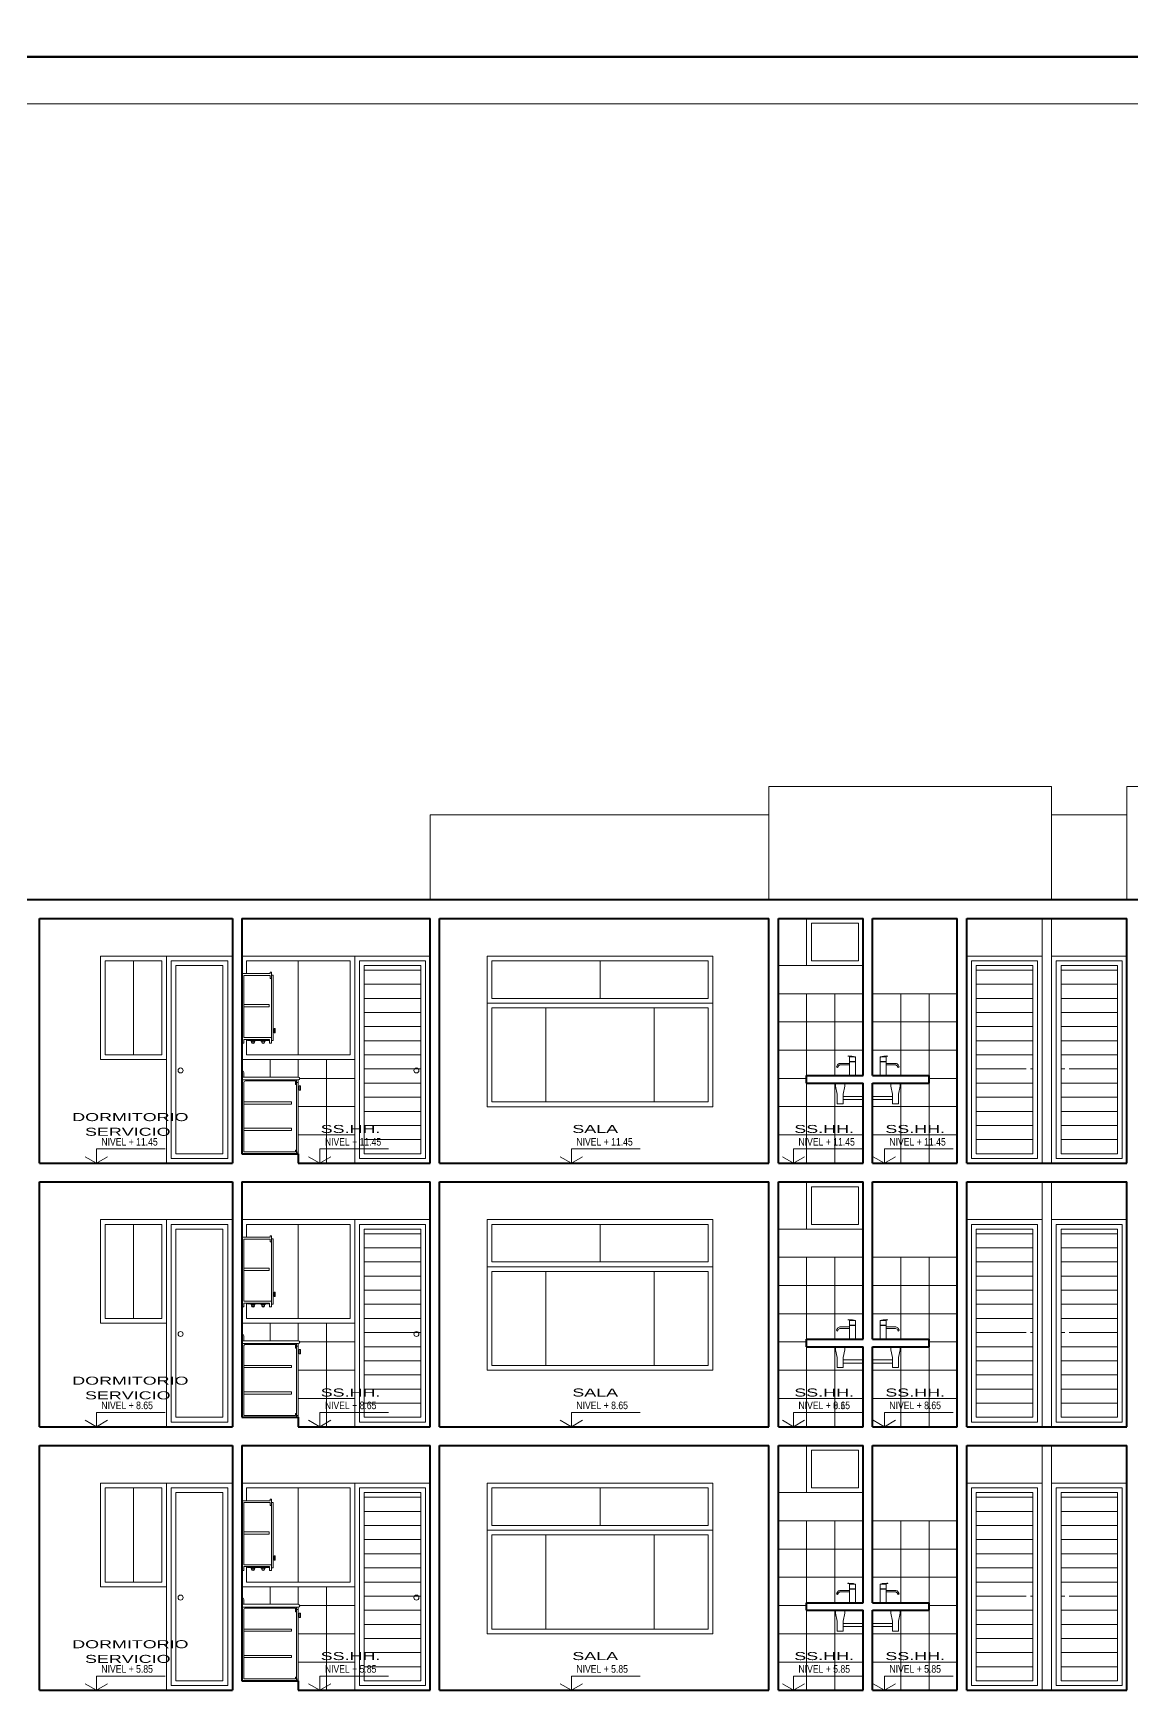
# Model space of a CAD drawing. Header units: inches. Extents: x 155.3 to 248.5, y 20.6 to 88.6.
# Drawn here: x 225.04 to 236.71, y 37.12 to 54.82 of the extents above; entities that cross this region are included whole.
import ezdxf

# ---------------------------------------------------------------- set-up
doc = ezdxf.new("R2010")
doc.units = ezdxf.units.IN
doc.header["$MEASUREMENT"] = 0
doc.layers.add('MURO', color=7, linetype='Continuous')
doc.layers.add('TEXTURAS', color=251, linetype='Continuous')
doc.styles.add('ARIAL', font='ARIALN.TTF')
doc.styles.add('COTA-DETA', font='swissel.ttf', dxfattribs={"width": 1.5})

msp = doc.modelspace()

# ---------------------------------------------------------------- hatches: boundary and pattern name
at = {"layer": 'TEXTURAS', "lineweight": 0}
h = msp.add_hatch(dxfattribs=at)
h.set_pattern_fill('_USER', color=251, scale=0.15, style=0, pattern_type=0)
h.set_pattern_definition([(0, (228.5578, 42.91835), (0, 0.15), [])])
h.paths.add_polyline_path([(229.158, 44.918), (228.558, 44.918), (228.558, 42.918), (229.158, 42.918)])
h = msp.add_hatch(dxfattribs=at)
h.set_pattern_fill('_USER', color=251, scale=0.15, style=0, pattern_type=0)
h.set_pattern_definition([(0, (235.0578, 42.91835), (0, 0.15), [])])
h.paths.add_polyline_path([(235.66, 44.918), (235.058, 44.918), (235.058, 42.918), (235.66, 42.918)])
h.paths.add_polyline_path([(235.64, 43.803, -1), (235.586, 43.803, -1)], flags=16)
h = msp.add_hatch(dxfattribs=at)
h.set_pattern_fill('_USER', color=251, scale=0.15, style=0, pattern_type=0)
h.set_pattern_definition([(0, (235.96048, 42.91835), (0, 0.15), [])])
h.paths.add_polyline_path([(236.56, 44.918), (235.96, 44.918), (235.96, 42.918), (236.56, 42.918)])
h.paths.add_polyline_path([(236.05, 43.803, -1), (235.996, 43.803, -1)], flags=16)
h = msp.add_hatch(dxfattribs=at)
h.set_pattern_fill('_USER', color=251, scale=0.3, style=0, double=1, pattern_type=0)
h.set_pattern_definition([(0, (232.9578, 42.81835), (0, 0.3), []), (90, (232.9578, 42.81835), (-0.3, 2e-17), [])])
h.paths.add_polyline_path([(233.858, 44.618), (232.958, 44.618), (232.958, 42.818), (233.858, 42.818), (233.858, 43.495), (233.645, 43.495), (233.645, 43.447), (233.582, 43.447), (233.582, 43.552), (233.565, 43.636), (233.565, 43.668), (233.258, 43.668), (233.258, 43.748), (233.712, 43.748), (233.712, 43.863), (233.612, 43.863), (233.597, 43.853), (233.586, 43.834), (233.574, 43.843), (233.582, 43.857, -0.265351), (233.612, 43.878), (233.712, 43.878), (233.712, 43.894), (233.777, 43.894), (233.777, 43.748), (233.858, 43.748)])
h.paths.add_polyline_path([(233.694, 43.955), (233.707, 43.957), (233.737, 43.953, -0.15979), (233.77, 43.946), (233.777, 43.946), (233.777, 43.897), (233.712, 43.897), (233.712, 43.946), (233.721, 43.947), (233.695, 43.953)], flags=16)
h = msp.add_hatch(dxfattribs=at)
h.set_pattern_fill('_USER', color=251, scale=0.3, style=0, double=1, pattern_type=0)
h.set_pattern_definition([(0, (233.9578, 42.81835), (0, 0.3), []), (90, (233.9578, 42.81835), (-0.3, 2e-17), [])])
h.paths.add_polyline_path([(234.858, 44.618), (233.958, 44.618), (233.958, 43.748), (234.039, 43.748), (234.039, 43.894), (234.104, 43.894), (234.104, 43.878), (234.203, 43.878, -0.228457), (234.231, 43.862), (234.241, 43.843), (234.229, 43.834), (234.218, 43.853), (234.203, 43.863), (234.104, 43.863), (234.104, 43.748), (234.558, 43.748), (234.558, 43.668), (234.251, 43.668), (234.251, 43.636), (234.233, 43.552), (234.233, 43.447), (234.171, 43.447), (234.171, 43.495), (233.958, 43.495), (233.958, 42.818), (234.858, 42.818)])
h.paths.add_polyline_path([(234.121, 43.955), (234.121, 43.953), (234.095, 43.947), (234.104, 43.946), (234.104, 43.897), (234.039, 43.897), (234.039, 43.946), (234.046, 43.946, -0.15979), (234.078, 43.953), (234.109, 43.957)], flags=16)
h = msp.add_hatch(dxfattribs=at)
h.set_pattern_fill('_USER', color=251, scale=0.3, style=0, double=1, pattern_type=0)
h.set_pattern_definition([(0, (227.2578, 42.81835), (0, 0.3), []), (90, (227.2578, 42.81835), (-0.3, 2e-17), [])])
h.paths.add_polyline_path([(228.458, 43.918), (227.258, 43.918), (227.258, 43.802, -0.414214), (227.278, 43.782), (227.278, 43.732), (227.858, 43.732, -1), (227.858, 43.702), (227.84, 43.702), (227.84, 43.675), (227.858, 43.675), (227.858, 43.632), (227.868, 43.632), (227.868, 43.638), (227.881, 43.638), (227.881, 43.593), (227.868, 43.593), (227.868, 43.612), (227.858, 43.612), (227.858, 42.936), (227.84, 42.936), (227.84, 42.918), (227.858, 42.918), (227.858, 42.818), (228.458, 42.818)])
h = msp.add_hatch(dxfattribs=at)
h.set_pattern_fill('_USER', color=251, scale=0.15, style=0, pattern_type=0)
h.set_pattern_definition([(0, (228.5578, 40.11835), (0, 0.15), [])])
h.paths.add_polyline_path([(229.158, 42.118), (228.558, 42.118), (228.558, 40.118), (229.158, 40.118)])
h = msp.add_hatch(dxfattribs=at)
h.set_pattern_fill('_USER', color=251, scale=0.15, style=0, pattern_type=0)
h.set_pattern_definition([(0, (235.0578, 40.11835), (0, 0.15), [])])
h.paths.add_polyline_path([(235.66, 42.118), (235.058, 42.118), (235.058, 40.118), (235.66, 40.118)])
h.paths.add_polyline_path([(235.64, 41.003, -1), (235.586, 41.003, -1)], flags=16)
h = msp.add_hatch(dxfattribs=at)
h.set_pattern_fill('_USER', color=251, scale=0.15, style=0, pattern_type=0)
h.set_pattern_definition([(0, (235.96048, 40.11835), (0, 0.15), [])])
h.paths.add_polyline_path([(236.56, 42.118), (235.96, 42.118), (235.96, 40.118), (236.56, 40.118)])
h.paths.add_polyline_path([(236.05, 41.003, -1), (235.996, 41.003, -1)], flags=16)
h = msp.add_hatch(dxfattribs=at)
h.set_pattern_fill('_USER', color=251, scale=0.3, style=0, double=1, pattern_type=0)
h.set_pattern_definition([(0, (232.9578, 40.01835), (0, 0.3), []), (90, (232.9578, 40.01835), (-0.3, 2e-17), [])])
h.paths.add_polyline_path([(233.858, 41.818), (232.958, 41.818), (232.958, 40.018), (233.858, 40.018), (233.858, 40.695), (233.645, 40.695), (233.645, 40.647), (233.582, 40.647), (233.582, 40.752), (233.565, 40.836), (233.565, 40.868), (233.258, 40.868), (233.258, 40.948), (233.712, 40.948), (233.712, 41.063), (233.612, 41.063), (233.597, 41.053), (233.586, 41.034), (233.574, 41.043), (233.582, 41.057, -0.265351), (233.612, 41.078), (233.712, 41.078), (233.712, 41.094), (233.777, 41.094), (233.777, 40.948), (233.858, 40.948)])
h.paths.add_polyline_path([(233.694, 41.155), (233.707, 41.157), (233.737, 41.153, -0.15979), (233.77, 41.146), (233.777, 41.146), (233.777, 41.097), (233.712, 41.097), (233.712, 41.146), (233.721, 41.147), (233.695, 41.153)], flags=16)
h = msp.add_hatch(dxfattribs=at)
h.set_pattern_fill('_USER', color=251, scale=0.3, style=0, double=1, pattern_type=0)
h.set_pattern_definition([(0, (233.9578, 40.01835), (0, 0.3), []), (90, (233.9578, 40.01835), (-0.3, 2e-17), [])])
h.paths.add_polyline_path([(234.858, 41.818), (233.958, 41.818), (233.958, 40.948), (234.039, 40.948), (234.039, 41.094), (234.104, 41.094), (234.104, 41.078), (234.203, 41.078, -0.228457), (234.231, 41.062), (234.241, 41.043), (234.229, 41.034), (234.218, 41.053), (234.203, 41.063), (234.104, 41.063), (234.104, 40.948), (234.558, 40.948), (234.558, 40.868), (234.251, 40.868), (234.251, 40.836), (234.233, 40.752), (234.233, 40.647), (234.171, 40.647), (234.171, 40.695), (233.958, 40.695), (233.958, 40.018), (234.858, 40.018)])
h.paths.add_polyline_path([(234.121, 41.155), (234.121, 41.153), (234.095, 41.147), (234.104, 41.146), (234.104, 41.097), (234.039, 41.097), (234.039, 41.146), (234.046, 41.146, -0.15979), (234.078, 41.153), (234.109, 41.157)], flags=16)
h = msp.add_hatch(dxfattribs=at)
h.set_pattern_fill('_USER', color=251, scale=0.3, style=0, double=1, pattern_type=0)
h.set_pattern_definition([(0, (227.2578, 40.01835), (0, 0.3), []), (90, (227.2578, 40.01835), (-0.3, 2e-17), [])])
h.paths.add_polyline_path([(228.458, 41.118), (227.258, 41.118), (227.258, 41.002, -0.414214), (227.278, 40.982), (227.278, 40.932), (227.858, 40.932, -1), (227.858, 40.902), (227.84, 40.902), (227.84, 40.875), (227.858, 40.875), (227.858, 40.832), (227.868, 40.832), (227.868, 40.838), (227.881, 40.838), (227.881, 40.793), (227.868, 40.793), (227.868, 40.812), (227.858, 40.812), (227.858, 40.136), (227.84, 40.136), (227.84, 40.118), (227.858, 40.118), (227.858, 40.018), (228.458, 40.018)])
h = msp.add_hatch(dxfattribs=at)
h.set_pattern_fill('_USER', color=251, scale=0.15, style=0, pattern_type=0)
h.set_pattern_definition([(0, (228.5578, 37.31835), (0, 0.15), [])])
h.paths.add_polyline_path([(229.158, 39.318), (228.558, 39.318), (228.558, 37.318), (229.158, 37.318)])
h = msp.add_hatch(dxfattribs=at)
h.set_pattern_fill('_USER', color=251, scale=0.15, style=0, pattern_type=0)
h.set_pattern_definition([(0, (235.0578, 37.31835), (0, 0.15), [])])
h.paths.add_polyline_path([(235.66, 39.318), (235.058, 39.318), (235.058, 37.318), (235.66, 37.318)])
h.paths.add_polyline_path([(235.64, 38.203, -1), (235.586, 38.203, -1)], flags=16)
h = msp.add_hatch(dxfattribs=at)
h.set_pattern_fill('_USER', color=251, scale=0.15, style=0, pattern_type=0)
h.set_pattern_definition([(0, (235.96048, 37.31835), (0, 0.15), [])])
h.paths.add_polyline_path([(236.56, 39.318), (235.96, 39.318), (235.96, 37.318), (236.56, 37.318)])
h.paths.add_polyline_path([(236.05, 38.203, -1), (235.996, 38.203, -1)], flags=16)
h = msp.add_hatch(dxfattribs=at)
h.set_pattern_fill('_USER', color=251, scale=0.3, style=0, double=1, pattern_type=0)
h.set_pattern_definition([(0, (232.9578, 37.21835), (0, 0.3), []), (90, (232.9578, 37.21835), (-0.3, 2e-17), [])])
h.paths.add_polyline_path([(233.858, 39.018), (232.958, 39.018), (232.958, 37.218), (233.858, 37.218), (233.858, 37.895), (233.645, 37.895), (233.645, 37.847), (233.582, 37.847), (233.582, 37.952), (233.565, 38.036), (233.565, 38.068), (233.258, 38.068), (233.258, 38.148), (233.712, 38.148), (233.712, 38.263), (233.612, 38.263), (233.597, 38.253), (233.586, 38.234), (233.574, 38.243), (233.582, 38.257, -0.265351), (233.612, 38.278), (233.712, 38.278), (233.712, 38.294), (233.777, 38.294), (233.777, 38.148), (233.858, 38.148)])
h.paths.add_polyline_path([(233.694, 38.355), (233.707, 38.357), (233.737, 38.353, -0.15979), (233.77, 38.346), (233.777, 38.346), (233.777, 38.297), (233.712, 38.297), (233.712, 38.346), (233.721, 38.347), (233.695, 38.353)], flags=16)
h = msp.add_hatch(dxfattribs=at)
h.set_pattern_fill('_USER', color=251, scale=0.3, style=0, double=1, pattern_type=0)
h.set_pattern_definition([(0, (233.9578, 37.21835), (0, 0.3), []), (90, (233.9578, 37.21835), (-0.3, 2e-17), [])])
h.paths.add_polyline_path([(234.858, 39.018), (233.958, 39.018), (233.958, 38.148), (234.039, 38.148), (234.039, 38.294), (234.104, 38.294), (234.104, 38.278), (234.203, 38.278, -0.228457), (234.231, 38.262), (234.241, 38.243), (234.229, 38.234), (234.218, 38.253), (234.203, 38.263), (234.104, 38.263), (234.104, 38.148), (234.558, 38.148), (234.558, 38.068), (234.251, 38.068), (234.251, 38.036), (234.233, 37.952), (234.233, 37.847), (234.171, 37.847), (234.171, 37.895), (233.958, 37.895), (233.958, 37.218), (234.858, 37.218)])
h.paths.add_polyline_path([(234.121, 38.355), (234.121, 38.353), (234.095, 38.347), (234.104, 38.346), (234.104, 38.297), (234.039, 38.297), (234.039, 38.346), (234.046, 38.346, -0.15979), (234.078, 38.353), (234.109, 38.357)], flags=16)
h = msp.add_hatch(dxfattribs=at)
h.set_pattern_fill('_USER', color=251, scale=0.3, style=0, double=1, pattern_type=0)
h.set_pattern_definition([(0, (227.2578, 37.21835), (0, 0.3), []), (90, (227.2578, 37.21835), (-0.3, 2e-17), [])])
h.paths.add_polyline_path([(228.458, 38.318), (227.258, 38.318), (227.258, 38.202, -0.414214), (227.278, 38.182), (227.278, 38.132), (227.858, 38.132, -1), (227.858, 38.102), (227.84, 38.102), (227.84, 38.075), (227.858, 38.075), (227.858, 38.032), (227.868, 38.032), (227.868, 38.038), (227.881, 38.038), (227.881, 37.993), (227.868, 37.993), (227.868, 38.012), (227.858, 38.012), (227.858, 37.336), (227.84, 37.336), (227.84, 37.318), (227.858, 37.318), (227.858, 37.218), (228.458, 37.218)])

# ---------------------------------------------------------------- linework, layer by layer
at = {"color": 144, "lineweight": 9}
for p, q in [((225.713, 42.818), (225.595, 42.886)), ((225.713, 42.818), (225.713, 42.969)), ((225.713, 42.969), (226.444, 42.969)), ((225.713, 42.818), (225.831, 42.886)), ((228.086, 42.818), (227.968, 42.886)), ((228.086, 42.818), (228.086, 42.969)), ((228.086, 42.969), (228.817, 42.969)), ((228.086, 42.818), (228.204, 42.886)), ((230.759, 42.818), (230.641, 42.886)), ((230.759, 42.818), (230.759, 42.969)), ((230.759, 42.969), (231.49, 42.969)), ((230.759, 42.818), (230.877, 42.886)), ((233.118, 42.818), (233, 42.886)), ((233.118, 42.818), (233.118, 42.969)), ((233.118, 42.969), (233.848, 42.969)), ((233.118, 42.818), (233.235, 42.886)), ((234.084, 42.818), (233.966, 42.886)), ((234.084, 42.818), (234.084, 42.969)), ((234.084, 42.969), (234.815, 42.969)), ((234.084, 42.818), (234.202, 42.886)), ((225.713, 40.018), (225.595, 40.086)), ((225.713, 40.018), (225.713, 40.169)), ((225.713, 40.169), (226.444, 40.169)), ((225.713, 40.018), (225.831, 40.086)), ((228.086, 40.018), (227.968, 40.086)), ((228.086, 40.018), (228.086, 40.169)), ((228.086, 40.169), (228.817, 40.169)), ((228.086, 40.018), (228.204, 40.086)), ((230.759, 40.018), (230.641, 40.086)), ((230.759, 40.018), (230.759, 40.169)), ((230.759, 40.169), (231.49, 40.169)), ((230.759, 40.018), (230.877, 40.086)), ((233.118, 40.018), (233, 40.086)), ((233.118, 40.018), (233.118, 40.169)), ((233.118, 40.169), (233.848, 40.169)), ((233.118, 40.018), (233.235, 40.086)), ((234.084, 40.018), (233.966, 40.086)), ((234.084, 40.018), (234.084, 40.169)), ((234.084, 40.169), (234.815, 40.169)), ((234.084, 40.018), (234.202, 40.086)), ((225.713, 37.218), (225.713, 37.369)), ((225.713, 37.369), (226.444, 37.369)), ((228.086, 37.218), (228.086, 37.369)), ((228.086, 37.369), (228.817, 37.369)), ((230.759, 37.218), (230.759, 37.369)), ((230.759, 37.369), (231.49, 37.369)), ((233.118, 37.218), (233.118, 37.369)), ((233.118, 37.369), (233.848, 37.369)), ((234.084, 37.218), (234.084, 37.369)), ((234.084, 37.369), (234.815, 37.369)), ((225.713, 37.218), (225.595, 37.286)), ((225.713, 37.218), (225.831, 37.286)), ((228.086, 37.218), (227.968, 37.286)), ((228.086, 37.218), (228.204, 37.286)), ((230.759, 37.218), (230.641, 37.286)), ((230.759, 37.218), (230.877, 37.286)), ((233.118, 37.218), (233, 37.286)), ((233.118, 37.218), (233.235, 37.286)), ((234.084, 37.218), (233.966, 37.286)), ((234.084, 37.218), (234.202, 37.286))]:
    msp.add_line(p, q, dxfattribs=at)
at = {"lineweight": 0}
msp.add_lwpolyline([(207.506, 54.071), (242.759, 54.071), (242.759, 21.071), (207.506, 21.071)], close=True, dxfattribs=at)
at = {"layer": 'MURO', "color": 7, "lineweight": 40}
for p, q in [((210.058, 45.618), (240.058, 45.618)), ((225.108, 45.418), (227.158, 45.418)), ((225.108, 42.818), (225.108, 45.418)), ((227.158, 45.418), (227.158, 42.818)), ((227.258, 45.418), (229.258, 45.418)), ((227.258, 45.418), (227.258, 42.918)), ((229.258, 42.818), (229.258, 45.418)), ((229.358, 45.418), (232.858, 45.418)), ((229.358, 42.818), (229.358, 45.418)), ((232.858, 42.818), (232.858, 45.418)), ((232.958, 45.418), (233.858, 45.418)), ((232.958, 42.818), (232.958, 45.418)), ((233.858, 43.748), (233.858, 45.418)), ((233.958, 45.418), (234.858, 45.418)), ((233.958, 43.748), (233.958, 45.418)), ((234.858, 42.818), (234.858, 45.418)), ((234.958, 45.418), (236.66, 45.418)), ((234.958, 42.818), (234.958, 45.418)), ((236.66, 42.818), (236.66, 45.418)), ((233.258, 43.748), (233.858, 43.748)), ((233.258, 43.668), (233.258, 43.748)), ((233.958, 43.748), (234.558, 43.748)), ((234.558, 43.668), (234.558, 43.748)), ((233.258, 43.668), (233.858, 43.668)), ((233.858, 42.818), (233.858, 43.668)), ((233.958, 43.668), (234.558, 43.668)), ((233.958, 42.818), (233.958, 43.668)), ((227.258, 42.918), (227.858, 42.918)), ((227.858, 42.918), (227.858, 42.818)), ((225.108, 42.818), (227.158, 42.818)), ((227.858, 42.818), (229.258, 42.818)), ((229.358, 42.818), (232.858, 42.818)), ((232.958, 42.818), (233.858, 42.818)), ((233.958, 42.818), (234.858, 42.818)), ((234.958, 42.818), (236.66, 42.818)), ((225.108, 42.618), (227.158, 42.618)), ((225.108, 40.018), (225.108, 42.618)), ((227.158, 42.618), (227.158, 40.018)), ((227.258, 42.618), (229.258, 42.618)), ((227.258, 42.618), (227.258, 40.118)), ((229.258, 40.018), (229.258, 42.618)), ((229.358, 42.618), (232.858, 42.618)), ((229.358, 40.018), (229.358, 42.618)), ((232.858, 40.018), (232.858, 42.618)), ((232.958, 42.618), (233.858, 42.618)), ((232.958, 40.018), (232.958, 42.618)), ((233.858, 40.948), (233.858, 42.618)), ((233.958, 42.618), (234.858, 42.618)), ((233.958, 40.948), (233.958, 42.618)), ((234.858, 40.018), (234.858, 42.618)), ((234.958, 42.618), (236.66, 42.618)), ((234.958, 40.018), (234.958, 42.618)), ((236.66, 40.018), (236.66, 42.618)), ((233.258, 40.948), (233.858, 40.948)), ((233.258, 40.868), (233.258, 40.948)), ((233.958, 40.948), (234.558, 40.948)), ((234.558, 40.868), (234.558, 40.948)), ((233.258, 40.868), (233.858, 40.868)), ((233.858, 40.018), (233.858, 40.868)), ((233.958, 40.868), (234.558, 40.868)), ((233.958, 40.018), (233.958, 40.868)), ((225.108, 40.018), (227.158, 40.018)), ((227.258, 40.118), (227.858, 40.118)), ((227.858, 40.118), (227.858, 40.018)), ((227.858, 40.018), (229.258, 40.018)), ((229.358, 40.018), (232.858, 40.018)), ((232.958, 40.018), (233.858, 40.018)), ((233.958, 40.018), (234.858, 40.018)), ((234.958, 40.018), (236.66, 40.018)), ((225.108, 39.818), (227.158, 39.818)), ((225.108, 37.218), (225.108, 39.818)), ((227.158, 39.818), (227.158, 37.218)), ((227.258, 39.818), (229.258, 39.818)), ((227.258, 39.818), (227.258, 37.318)), ((229.258, 37.218), (229.258, 39.818)), ((229.358, 39.818), (232.858, 39.818)), ((229.358, 37.218), (229.358, 39.818)), ((232.858, 37.218), (232.858, 39.818)), ((232.958, 39.818), (233.858, 39.818)), ((232.958, 37.218), (232.958, 39.818)), ((233.858, 38.148), (233.858, 39.818)), ((233.958, 39.818), (234.858, 39.818)), ((233.958, 38.148), (233.958, 39.818)), ((234.858, 37.218), (234.858, 39.818)), ((234.958, 39.818), (236.66, 39.818)), ((234.958, 37.218), (234.958, 39.818)), ((236.66, 37.218), (236.66, 39.818)), ((233.258, 38.148), (233.858, 38.148)), ((233.258, 38.068), (233.258, 38.148)), ((233.258, 38.068), (233.858, 38.068)), ((233.858, 37.218), (233.858, 38.068)), ((233.958, 38.148), (234.558, 38.148)), ((233.958, 38.068), (234.558, 38.068)), ((233.958, 37.218), (233.958, 38.068)), ((234.558, 38.068), (234.558, 38.148)), ((225.108, 37.218), (227.158, 37.218)), ((227.258, 37.318), (227.858, 37.318)), ((227.858, 37.318), (227.858, 37.218)), ((227.858, 37.218), (229.258, 37.218)), ((229.358, 37.218), (232.858, 37.218)), ((232.958, 37.218), (233.858, 37.218)), ((233.958, 37.218), (234.858, 37.218)), ((234.958, 37.218), (236.66, 37.218))]:
    msp.add_line(p, q, dxfattribs=at)
for points in [[(248.457, 88.571), (207.006, 88.571), (207.006, 54.571), (248.457, 54.571)], [(248.457, 54.571), (207.006, 54.571), (207.006, 20.571), (248.457, 20.571)]]:
    msp.add_lwpolyline(points, close=True, dxfattribs=at)
at = {"layer": 'TEXTURAS', "color": 251, "lineweight": 0}
for p, q in [((235.858, 46.818), (232.858, 46.818)), ((232.858, 45.618), (232.858, 46.818)), ((235.858, 45.618), (235.858, 46.818)), ((236.66, 45.618), (236.66, 46.818)), ((240.058, 46.818), (236.66, 46.818)), ((232.858, 46.518), (229.258, 46.518)), ((229.258, 45.618), (229.258, 46.518)), ((236.66, 46.518), (235.858, 46.518)), ((235.758, 42.818), (235.758, 45.418)), ((235.858, 42.818), (235.858, 45.418)), ((226.108, 44.968), (226.108, 43.968)), ((227.858, 44.968), (227.858, 43.968)), ((231.063, 44.968), (231.063, 44.568)), ((227.258, 44.832), (227.559, 44.832)), ((227.278, 44.812), (227.559, 44.812)), ((227.278, 44.152), (227.278, 44.812)), ((232.958, 44.918), (233.858, 44.918)), ((232.958, 44.618), (233.858, 44.618)), ((233.958, 44.618), (234.858, 44.618)), ((229.913, 44.568), (231.063, 44.568)), ((230.488, 44.468), (230.488, 43.468)), ((231.063, 44.568), (232.213, 44.568)), ((231.638, 44.468), (231.638, 43.468)), ((227.278, 44.092), (227.258, 44.092)), ((227.573, 44.152), (227.278, 44.152)), ((227.553, 44.132), (227.278, 44.132)), ((227.278, 44.092), (227.278, 44.132)), ((227.364, 44.112), (227.349, 44.122)), ((227.39, 44.112), (227.405, 44.122)), ((227.472, 44.112), (227.457, 44.122)), ((227.499, 44.112), (227.513, 44.122)), ((227.553, 44.092), (227.553, 44.132)), ((227.573, 44.092), (227.553, 44.092)), ((227.573, 44.092), (227.573, 44.152)), ((227.601, 44.241, 0.218), (227.591, 44.241, 0.218)), ((227.601, 44.221, 0.218), (227.591, 44.221, 0.218)), ((233.694, 43.955), (233.707, 43.957)), ((233.695, 43.953), (233.694, 43.955)), ((233.695, 43.953), (233.721, 43.947)), ((233.737, 43.953), (233.707, 43.957)), ((233.712, 43.946), (233.721, 43.947)), ((233.712, 43.897), (233.712, 43.946)), ((233.777, 43.946), (233.712, 43.946)), ((233.777, 43.946), (233.777, 43.897)), ((234.039, 43.946), (234.039, 43.897)), ((234.039, 43.946), (234.104, 43.946)), ((234.078, 43.953), (234.109, 43.957)), ((234.121, 43.953), (234.095, 43.947)), ((234.104, 43.946), (234.095, 43.947)), ((234.104, 43.897), (234.104, 43.946)), ((234.121, 43.955), (234.109, 43.957)), ((234.121, 43.953), (234.121, 43.955)), ((227.258, 43.732), (227.858, 43.732)), ((227.278, 43.732), (227.278, 43.782)), ((233.574, 43.843), (233.585, 43.862)), ((233.574, 43.843), (233.586, 43.834)), ((233.586, 43.834), (233.597, 43.853)), ((233.597, 43.853), (233.612, 43.863)), ((233.712, 43.878), (233.612, 43.878)), ((233.712, 43.863), (233.612, 43.863)), ((233.777, 43.897), (233.712, 43.897)), ((233.712, 43.894), (233.712, 43.748)), ((233.777, 43.894), (233.712, 43.894)), ((233.714, 43.897), (233.714, 43.894)), ((233.775, 43.894), (233.775, 43.897)), ((233.777, 43.748), (233.777, 43.894)), ((234.039, 43.897), (234.104, 43.897)), ((234.039, 43.748), (234.039, 43.894)), ((234.039, 43.894), (234.104, 43.894)), ((234.04, 43.894), (234.04, 43.897)), ((234.102, 43.897), (234.102, 43.894)), ((234.104, 43.894), (234.104, 43.748)), ((234.104, 43.878), (234.203, 43.878)), ((234.104, 43.863), (234.203, 43.863)), ((234.218, 43.853), (234.203, 43.863)), ((234.229, 43.834), (234.218, 43.853)), ((234.241, 43.843), (234.229, 43.834)), ((234.241, 43.843), (234.231, 43.862)), ((227.258, 43.702), (227.858, 43.702)), ((227.278, 42.938), (227.278, 43.672)), ((227.298, 43.692), (227.83, 43.692)), ((227.84, 43.675), (227.84, 43.702)), ((227.84, 43.675), (227.858, 43.675)), ((227.868, 43.632), (227.858, 43.632)), ((227.868, 43.612), (227.858, 43.612)), ((233.565, 43.636), (233.565, 43.668)), ((233.582, 43.552), (233.565, 43.636)), ((233.582, 43.552), (233.582, 43.447)), ((233.645, 43.552), (233.662, 43.636)), ((233.645, 43.447), (233.645, 43.552)), ((233.662, 43.668), (233.662, 43.636)), ((234.153, 43.668), (234.153, 43.636)), ((234.171, 43.552), (234.153, 43.636)), ((234.171, 43.447), (234.171, 43.552)), ((234.233, 43.552), (234.251, 43.636)), ((234.233, 43.552), (234.233, 43.447)), ((234.251, 43.636), (234.251, 43.668)), ((233.582, 43.447), (233.645, 43.447)), ((233.858, 43.527), (233.645, 43.527)), ((233.645, 43.495), (233.858, 43.495)), ((233.958, 43.527), (234.171, 43.527)), ((234.171, 43.495), (233.958, 43.495)), ((234.233, 43.447), (234.171, 43.447)), ((227.278, 42.938), (227.83, 42.938)), ((227.84, 42.936), (227.858, 42.936)), ((235.758, 40.018), (235.758, 42.618)), ((235.858, 40.018), (235.858, 42.618)), ((226.108, 42.168), (226.108, 41.168)), ((227.858, 42.168), (227.858, 41.168)), ((231.063, 42.168), (231.063, 41.768)), ((227.258, 42.032), (227.559, 42.032)), ((227.278, 42.012), (227.559, 42.012)), ((227.278, 41.352), (227.278, 42.012)), ((232.958, 42.118), (233.858, 42.118)), ((232.958, 41.818), (233.858, 41.818)), ((233.958, 41.818), (234.858, 41.818)), ((229.913, 41.768), (231.063, 41.768)), ((230.488, 41.668), (230.488, 40.668)), ((231.063, 41.768), (232.213, 41.768)), ((231.638, 41.668), (231.638, 40.668)), ((227.601, 41.441, 0.218), (227.591, 41.441, 0.218)), ((227.278, 41.292), (227.258, 41.292)), ((227.573, 41.352), (227.278, 41.352)), ((227.553, 41.332), (227.278, 41.332)), ((227.278, 41.292), (227.278, 41.332)), ((227.364, 41.312), (227.349, 41.322)), ((227.39, 41.312), (227.405, 41.322)), ((227.472, 41.312), (227.457, 41.322)), ((227.499, 41.312), (227.513, 41.322)), ((227.553, 41.292), (227.553, 41.332)), ((227.573, 41.292), (227.553, 41.292)), ((227.573, 41.292), (227.573, 41.352)), ((227.601, 41.421, 0.218), (227.591, 41.421, 0.218)), ((233.712, 41.078), (233.612, 41.078)), ((233.694, 41.155), (233.707, 41.157)), ((233.695, 41.153), (233.694, 41.155)), ((233.695, 41.153), (233.721, 41.147)), ((233.737, 41.153), (233.707, 41.157)), ((233.712, 41.146), (233.721, 41.147)), ((233.712, 41.097), (233.712, 41.146)), ((233.777, 41.146), (233.712, 41.146)), ((233.777, 41.097), (233.712, 41.097)), ((233.712, 41.094), (233.712, 40.948)), ((233.777, 41.094), (233.712, 41.094)), ((233.714, 41.097), (233.714, 41.094)), ((233.775, 41.094), (233.775, 41.097)), ((233.777, 41.146), (233.777, 41.097)), ((233.777, 40.948), (233.777, 41.094)), ((234.039, 41.146), (234.039, 41.097)), ((234.039, 41.146), (234.104, 41.146)), ((234.039, 41.097), (234.104, 41.097)), ((234.039, 40.948), (234.039, 41.094)), ((234.039, 41.094), (234.104, 41.094)), ((234.04, 41.094), (234.04, 41.097)), ((234.078, 41.153), (234.109, 41.157)), ((234.121, 41.153), (234.095, 41.147)), ((234.104, 41.146), (234.095, 41.147)), ((234.102, 41.097), (234.102, 41.094)), ((234.104, 41.097), (234.104, 41.146)), ((234.104, 41.094), (234.104, 40.948)), ((234.104, 41.078), (234.203, 41.078)), ((234.121, 41.155), (234.109, 41.157)), ((234.121, 41.153), (234.121, 41.155)), ((227.258, 40.932), (227.858, 40.932)), ((227.258, 40.902), (227.858, 40.902)), ((227.278, 40.932), (227.278, 40.982)), ((227.84, 40.875), (227.84, 40.902)), ((233.574, 41.043), (233.585, 41.062)), ((233.574, 41.043), (233.586, 41.034)), ((233.586, 41.034), (233.597, 41.053)), ((233.597, 41.053), (233.612, 41.063)), ((233.712, 41.063), (233.612, 41.063)), ((234.104, 41.063), (234.203, 41.063)), ((234.218, 41.053), (234.203, 41.063)), ((234.229, 41.034), (234.218, 41.053)), ((234.241, 41.043), (234.229, 41.034)), ((234.241, 41.043), (234.231, 41.062)), ((227.278, 40.138), (227.278, 40.872)), ((227.298, 40.892), (227.83, 40.892)), ((227.84, 40.875), (227.858, 40.875)), ((227.868, 40.832), (227.858, 40.832)), ((227.868, 40.812), (227.858, 40.812)), ((233.565, 40.836), (233.565, 40.868)), ((233.582, 40.752), (233.565, 40.836)), ((233.582, 40.752), (233.582, 40.647)), ((233.645, 40.752), (233.662, 40.836)), ((233.645, 40.647), (233.645, 40.752)), ((233.858, 40.727), (233.645, 40.727)), ((233.662, 40.868), (233.662, 40.836)), ((233.958, 40.727), (234.171, 40.727)), ((234.153, 40.868), (234.153, 40.836)), ((234.171, 40.752), (234.153, 40.836)), ((234.171, 40.647), (234.171, 40.752)), ((234.233, 40.752), (234.251, 40.836)), ((234.233, 40.752), (234.233, 40.647)), ((234.251, 40.836), (234.251, 40.868)), ((233.582, 40.647), (233.645, 40.647)), ((233.645, 40.695), (233.858, 40.695)), ((234.171, 40.695), (233.958, 40.695)), ((234.233, 40.647), (234.171, 40.647)), ((227.278, 40.138), (227.83, 40.138)), ((227.84, 40.136), (227.858, 40.136)), ((235.758, 37.218), (235.758, 39.818)), ((235.858, 37.218), (235.858, 39.818)), ((226.108, 39.368), (226.108, 38.368)), ((227.858, 39.368), (227.858, 38.368)), ((231.063, 39.368), (231.063, 38.968)), ((232.958, 39.318), (233.858, 39.318)), ((227.258, 39.232), (227.559, 39.232)), ((227.278, 39.212), (227.559, 39.212)), ((227.278, 38.552), (227.278, 39.212)), ((229.913, 38.968), (231.063, 38.968)), ((231.063, 38.968), (232.213, 38.968)), ((232.958, 39.018), (233.858, 39.018)), ((233.958, 39.018), (234.858, 39.018)), ((230.488, 38.868), (230.488, 37.868)), ((231.638, 38.868), (231.638, 37.868)), ((227.601, 38.641, 0.218), (227.591, 38.641, 0.218)), ((227.601, 38.621, 0.218), (227.591, 38.621, 0.218)), ((227.278, 38.492), (227.258, 38.492)), ((227.573, 38.552), (227.278, 38.552)), ((227.553, 38.532), (227.278, 38.532)), ((227.278, 38.492), (227.278, 38.532)), ((227.364, 38.512), (227.349, 38.522)), ((227.39, 38.512), (227.405, 38.522)), ((227.472, 38.512), (227.457, 38.522)), ((227.499, 38.512), (227.513, 38.522)), ((227.553, 38.492), (227.553, 38.532)), ((227.573, 38.492), (227.553, 38.492)), ((227.573, 38.492), (227.573, 38.552)), ((233.574, 38.243), (233.585, 38.262)), ((233.574, 38.243), (233.586, 38.234)), ((233.586, 38.234), (233.597, 38.253)), ((233.597, 38.253), (233.612, 38.263)), ((233.712, 38.278), (233.612, 38.278)), ((233.712, 38.263), (233.612, 38.263)), ((233.694, 38.355), (233.707, 38.357)), ((233.695, 38.353), (233.694, 38.355)), ((233.695, 38.353), (233.721, 38.347)), ((233.737, 38.353), (233.707, 38.357)), ((233.712, 38.346), (233.721, 38.347)), ((233.712, 38.297), (233.712, 38.346)), ((233.777, 38.346), (233.712, 38.346)), ((233.777, 38.297), (233.712, 38.297)), ((233.712, 38.294), (233.712, 38.148)), ((233.777, 38.294), (233.712, 38.294)), ((233.714, 38.297), (233.714, 38.294)), ((233.775, 38.294), (233.775, 38.297)), ((233.777, 38.346), (233.777, 38.297)), ((233.777, 38.148), (233.777, 38.294)), ((234.039, 38.346), (234.039, 38.297)), ((234.039, 38.346), (234.104, 38.346)), ((234.039, 38.297), (234.104, 38.297)), ((234.039, 38.148), (234.039, 38.294)), ((234.039, 38.294), (234.104, 38.294)), ((234.04, 38.294), (234.04, 38.297)), ((234.078, 38.353), (234.109, 38.357)), ((234.121, 38.353), (234.095, 38.347)), ((234.104, 38.346), (234.095, 38.347)), ((234.102, 38.297), (234.102, 38.294)), ((234.104, 38.297), (234.104, 38.346)), ((234.104, 38.294), (234.104, 38.148)), ((234.104, 38.278), (234.203, 38.278)), ((234.104, 38.263), (234.203, 38.263)), ((234.121, 38.355), (234.109, 38.357)), ((234.121, 38.353), (234.121, 38.355)), ((234.218, 38.253), (234.203, 38.263)), ((234.229, 38.234), (234.218, 38.253)), ((234.241, 38.243), (234.229, 38.234)), ((234.241, 38.243), (234.231, 38.262)), ((227.258, 38.132), (227.858, 38.132)), ((227.258, 38.102), (227.858, 38.102)), ((227.278, 38.132), (227.278, 38.182)), ((227.278, 37.338), (227.278, 38.072)), ((227.298, 38.092), (227.83, 38.092)), ((227.84, 38.075), (227.84, 38.102)), ((227.84, 38.075), (227.858, 38.075)), ((233.565, 38.036), (233.565, 38.068)), ((233.662, 38.068), (233.662, 38.036)), ((234.153, 38.068), (234.153, 38.036)), ((234.251, 38.036), (234.251, 38.068)), ((227.868, 38.032), (227.858, 38.032)), ((227.868, 38.012), (227.858, 38.012)), ((233.582, 37.952), (233.565, 38.036)), ((233.582, 37.952), (233.582, 37.847)), ((233.645, 37.952), (233.662, 38.036)), ((233.645, 37.847), (233.645, 37.952)), ((233.858, 37.927), (233.645, 37.927)), ((233.645, 37.895), (233.858, 37.895)), ((233.958, 37.927), (234.171, 37.927)), ((234.171, 37.895), (233.958, 37.895)), ((234.171, 37.952), (234.153, 38.036)), ((234.171, 37.847), (234.171, 37.952)), ((234.233, 37.952), (234.251, 38.036)), ((234.233, 37.952), (234.233, 37.847)), ((233.582, 37.847), (233.645, 37.847)), ((234.233, 37.847), (234.171, 37.847)), ((227.278, 37.338), (227.83, 37.338)), ((227.84, 37.336), (227.858, 37.336))]:
    msp.add_line(p, q, dxfattribs=at)
for points in [[(233.258, 45.418), (233.858, 45.418), (233.858, 44.918), (233.258, 44.918)], [(233.308, 45.368), (233.808, 45.368), (233.808, 44.968), (233.308, 44.968)], [(225.758, 45.018), (226.458, 45.018), (226.458, 43.918), (225.758, 43.918)], [(225.808, 44.968), (226.408, 44.968), (226.408, 43.968), (225.808, 43.968)], [(227.158, 45.018), (226.458, 45.018), (226.458, 42.818), (227.158, 42.818)], [(227.108, 44.968), (226.508, 44.968), (226.508, 42.868), (227.108, 42.868)], [(228.458, 45.018), (227.258, 45.018), (227.258, 43.918), (228.458, 43.918)], [(229.258, 45.018), (228.458, 45.018), (228.458, 42.818), (229.258, 42.818)], [(229.208, 44.968), (228.508, 44.968), (228.508, 42.868), (229.208, 42.868)], [(229.863, 45.018), (232.263, 45.018), (232.263, 44.518), (229.863, 44.518)], [(229.913, 44.968), (232.213, 44.968), (232.213, 44.568), (229.913, 44.568)], [(234.958, 45.018), (235.76, 45.018), (235.76, 42.818), (234.958, 42.818)], [(235.008, 44.968), (235.71, 44.968), (235.71, 42.868), (235.008, 42.868)], [(235.86, 42.818), (236.66, 42.818), (236.66, 45.018), (235.86, 45.018)], [(235.91, 42.868), (236.61, 42.868), (236.61, 44.968), (235.91, 44.968)], [(227.058, 44.918), (226.558, 44.918), (226.558, 42.918), (227.058, 42.918)], [(229.158, 44.918), (228.558, 44.918), (228.558, 42.918), (229.158, 42.918)], [(235.058, 44.918), (235.66, 44.918), (235.66, 42.918), (235.058, 42.918)], [(235.96, 42.918), (236.56, 42.918), (236.56, 44.918), (235.96, 44.918)], [(227.278, 44.502), (227.548, 44.502), (227.548, 44.478), (227.278, 44.478)], [(229.863, 44.518), (232.263, 44.518), (232.263, 43.418), (229.863, 43.418)], [(229.913, 44.468), (232.213, 44.468), (232.213, 43.468), (229.913, 43.468)], [(227.317, 44.132), (227.545, 44.132), (227.545, 44.122), (227.317, 44.122)], [(227.84, 43.675), (227.858, 43.675), (227.858, 42.936), (227.84, 42.936)], [(227.868, 43.638), (227.881, 43.638), (227.881, 43.593), (227.868, 43.593)], [(233.258, 42.618), (233.858, 42.618), (233.858, 42.118), (233.258, 42.118)], [(233.308, 42.568), (233.808, 42.568), (233.808, 42.168), (233.308, 42.168)], [(225.758, 42.218), (226.458, 42.218), (226.458, 41.118), (225.758, 41.118)], [(225.808, 42.168), (226.408, 42.168), (226.408, 41.168), (225.808, 41.168)], [(227.158, 42.218), (226.458, 42.218), (226.458, 40.018), (227.158, 40.018)], [(227.108, 42.168), (226.508, 42.168), (226.508, 40.068), (227.108, 40.068)], [(228.458, 42.218), (227.258, 42.218), (227.258, 41.118), (228.458, 41.118)], [(229.258, 42.218), (228.458, 42.218), (228.458, 40.018), (229.258, 40.018)], [(229.208, 42.168), (228.508, 42.168), (228.508, 40.068), (229.208, 40.068)], [(229.863, 42.218), (232.263, 42.218), (232.263, 41.718), (229.863, 41.718)], [(229.913, 42.168), (232.213, 42.168), (232.213, 41.768), (229.913, 41.768)], [(234.958, 42.218), (235.76, 42.218), (235.76, 40.018), (234.958, 40.018)], [(235.008, 42.168), (235.71, 42.168), (235.71, 40.068), (235.008, 40.068)], [(235.86, 40.018), (236.66, 40.018), (236.66, 42.218), (235.86, 42.218)], [(235.91, 40.068), (236.61, 40.068), (236.61, 42.168), (235.91, 42.168)], [(227.058, 42.118), (226.558, 42.118), (226.558, 40.118), (227.058, 40.118)], [(229.158, 42.118), (228.558, 42.118), (228.558, 40.118), (229.158, 40.118)], [(235.058, 42.118), (235.66, 42.118), (235.66, 40.118), (235.058, 40.118)], [(235.96, 40.118), (236.56, 40.118), (236.56, 42.118), (235.96, 42.118)], [(227.278, 41.702), (227.548, 41.702), (227.548, 41.678), (227.278, 41.678)], [(229.863, 41.718), (232.263, 41.718), (232.263, 40.618), (229.863, 40.618)], [(229.913, 41.668), (232.213, 41.668), (232.213, 40.668), (229.913, 40.668)], [(227.317, 41.332), (227.545, 41.332), (227.545, 41.322), (227.317, 41.322)], [(227.84, 40.875), (227.858, 40.875), (227.858, 40.136), (227.84, 40.136)], [(227.868, 40.838), (227.881, 40.838), (227.881, 40.793), (227.868, 40.793)], [(233.258, 39.818), (233.858, 39.818), (233.858, 39.318), (233.258, 39.318)], [(233.308, 39.768), (233.808, 39.768), (233.808, 39.368), (233.308, 39.368)], [(225.758, 39.418), (226.458, 39.418), (226.458, 38.318), (225.758, 38.318)], [(225.808, 39.368), (226.408, 39.368), (226.408, 38.368), (225.808, 38.368)], [(227.158, 39.418), (226.458, 39.418), (226.458, 37.218), (227.158, 37.218)], [(227.108, 39.368), (226.508, 39.368), (226.508, 37.268), (227.108, 37.268)], [(227.058, 39.318), (226.558, 39.318), (226.558, 37.318), (227.058, 37.318)], [(228.458, 39.418), (227.258, 39.418), (227.258, 38.318), (228.458, 38.318)], [(229.258, 39.418), (228.458, 39.418), (228.458, 37.218), (229.258, 37.218)], [(229.208, 39.368), (228.508, 39.368), (228.508, 37.268), (229.208, 37.268)], [(229.158, 39.318), (228.558, 39.318), (228.558, 37.318), (229.158, 37.318)], [(229.863, 39.418), (232.263, 39.418), (232.263, 38.918), (229.863, 38.918)], [(229.913, 39.368), (232.213, 39.368), (232.213, 38.968), (229.913, 38.968)], [(234.958, 39.418), (235.76, 39.418), (235.76, 37.218), (234.958, 37.218)], [(235.008, 39.368), (235.71, 39.368), (235.71, 37.268), (235.008, 37.268)], [(235.058, 39.318), (235.66, 39.318), (235.66, 37.318), (235.058, 37.318)], [(235.86, 37.218), (236.66, 37.218), (236.66, 39.418), (235.86, 39.418)], [(235.91, 37.268), (236.61, 37.268), (236.61, 39.368), (235.91, 39.368)], [(235.96, 37.318), (236.56, 37.318), (236.56, 39.318), (235.96, 39.318)], [(227.278, 38.902), (227.548, 38.902), (227.548, 38.878), (227.278, 38.878)], [(229.863, 38.918), (232.263, 38.918), (232.263, 37.818), (229.863, 37.818)], [(229.913, 38.868), (232.213, 38.868), (232.213, 37.868), (229.913, 37.868)], [(227.317, 38.532), (227.545, 38.532), (227.545, 38.522), (227.317, 38.522)], [(227.84, 38.075), (227.858, 38.075), (227.858, 37.336), (227.84, 37.336)], [(227.868, 38.038), (227.881, 38.038), (227.881, 37.993), (227.868, 37.993)]]:
    msp.add_lwpolyline(points, close=True, dxfattribs=at)
for points in [[(227.308, 44.832), (227.308, 44.968), (228.408, 44.968), (228.408, 43.968), (227.308, 43.968), (227.308, 44.132)], [(227.84, 43.692), (227.84, 43.653), (227.83, 43.653), (227.83, 43.692)], [(227.84, 42.918), (227.84, 42.957), (227.83, 42.957), (227.83, 42.938)], [(227.308, 42.032), (227.308, 42.168), (228.408, 42.168), (228.408, 41.168), (227.308, 41.168), (227.308, 41.332)], [(227.84, 40.892), (227.84, 40.853), (227.83, 40.853), (227.83, 40.892)], [(227.84, 40.118), (227.84, 40.157), (227.83, 40.157), (227.83, 40.138)], [(227.308, 39.232), (227.308, 39.368), (228.408, 39.368), (228.408, 38.368), (227.308, 38.368), (227.308, 38.532)], [(227.84, 38.092), (227.84, 38.053), (227.83, 38.053), (227.83, 38.092)], [(227.84, 37.318), (227.84, 37.357), (227.83, 37.357), (227.83, 37.338)]]:
    msp.add_lwpolyline(points, dxfattribs=at)
at = {"layer": 'TEXTURAS', "color": 251, "lineweight": 0, "elevation": 0.218}
for points in [[(227.559, 44.832), (227.559, 44.847), (227.573, 44.847), (227.573, 44.781), (227.559, 44.781), (227.559, 44.812)], [(227.559, 42.032), (227.559, 42.047), (227.573, 42.047), (227.573, 41.981), (227.559, 41.981), (227.559, 42.012)], [(227.559, 39.232), (227.559, 39.247), (227.573, 39.247), (227.573, 39.181), (227.559, 39.181), (227.559, 39.212)]]:
    msp.add_lwpolyline(points, dxfattribs=at)
for points in [[(227.573, 44.814), (227.591, 44.814), (227.591, 44.12), (227.573, 44.12)], [(227.601, 44.247), (227.614, 44.247), (227.614, 44.202), (227.601, 44.202)], [(227.279, 43.469), (227.787, 43.469), (227.787, 43.446), (227.279, 43.446)], [(227.279, 43.189), (227.787, 43.189), (227.787, 43.165), (227.279, 43.165)], [(227.573, 42.014), (227.591, 42.014), (227.591, 41.32), (227.573, 41.32)], [(227.601, 41.447), (227.614, 41.447), (227.614, 41.402), (227.601, 41.402)], [(227.279, 40.669), (227.787, 40.669), (227.787, 40.646), (227.279, 40.646)], [(227.279, 40.389), (227.787, 40.389), (227.787, 40.365), (227.279, 40.365)], [(227.573, 39.214), (227.591, 39.214), (227.591, 38.52), (227.573, 38.52)], [(227.601, 38.647), (227.614, 38.647), (227.614, 38.602), (227.601, 38.602)], [(227.279, 37.869), (227.787, 37.869), (227.787, 37.846), (227.279, 37.846)], [(227.279, 37.589), (227.787, 37.589), (227.787, 37.565), (227.279, 37.565)]]:
    msp.add_lwpolyline(points, close=True, dxfattribs=at)
at = {"layer": 'TEXTURAS', "color": 251, "lineweight": 0}
for centre, radius in [((227.377, 44.104), 0.0151), ((227.377, 44.104), 0.0101), ((227.485, 44.104), 0.0151), ((227.485, 44.104), 0.0101), ((226.608, 43.803), 0.0267), ((229.113, 43.803), 0.0267), ((227.377, 41.304), 0.0151), ((227.377, 41.304), 0.0101), ((227.485, 41.304), 0.0151), ((227.485, 41.304), 0.0101), ((226.608, 41.003), 0.0267), ((229.113, 41.003), 0.0267), ((227.377, 38.504), 0.0151), ((227.377, 38.504), 0.0101), ((227.485, 38.504), 0.0151), ((227.485, 38.504), 0.0101), ((226.608, 38.203), 0.0267), ((229.113, 38.203), 0.0267)]:
    msp.add_circle(centre, radius, dxfattribs=at)
for centre, radius, start, end in [((233.743, 43.9), 0.0528, 59.7406, 95.8666), ((234.073, 43.9), 0.0528, 84.1334, 120.2594), ((227.258, 43.782), 0.02, 0, 90), ((227.858, 43.717), 0.015, 270, 90), ((233.616, 43.841), 0.0373, 95.6113, 147.0863), ((234.2, 43.841), 0.0373, 32.9137, 84.3887), ((227.298, 43.672), 0.02, 90, 180), ((233.616, 41.041), 0.0373, 95.6113, 147.0863), ((233.743, 41.1), 0.0528, 59.7406, 95.8666), ((234.073, 41.1), 0.0528, 84.1334, 120.2594), ((234.2, 41.041), 0.0373, 32.9137, 84.3887), ((227.258, 40.982), 0.02, 0, 90), ((227.858, 40.917), 0.015, 270, 90), ((227.298, 40.872), 0.02, 90, 180), ((233.616, 38.241), 0.0373, 95.6113, 147.0863), ((233.743, 38.3), 0.0528, 59.7406, 95.8666), ((234.073, 38.3), 0.0528, 84.1334, 120.2594), ((234.2, 38.241), 0.0373, 32.9137, 84.3887), ((227.258, 38.182), 0.02, 0, 90), ((227.298, 38.072), 0.02, 90, 180), ((227.858, 38.117), 0.015, 270, 90)]:
    msp.add_arc(centre, radius, start, end, dxfattribs=at)

# ---------------------------------------------------------------- texts
at = {"color": 7, "lineweight": 9, "style": 'COTA-DETA', "width": 1.6}
for s, p in [('DORMITORIO', (225.457, 43.265)), ('SERVICIO', (225.593, 43.109)), ('SS.HH.', (228.096, 43.139)), ('SALA', (230.769, 43.139)), ('SS.HH.', (233.127, 43.139)), ('SS.HH.', (234.094, 43.139)), ('DORMITORIO', (225.457, 40.465)), ('SERVICIO', (225.593, 40.309)), ('SS.HH.', (228.096, 40.339)), ('SALA', (230.769, 40.339)), ('SS.HH.', (233.127, 40.339)), ('SS.HH.', (234.094, 40.339)), ('DORMITORIO', (225.457, 37.665)), ('SERVICIO', (225.593, 37.509)), ('SS.HH.', (228.096, 37.539)), ('SALA', (230.769, 37.539)), ('SS.HH.', (233.127, 37.539)), ('SS.HH.', (234.094, 37.539))]:
    msp.add_text(s, height=0.085, dxfattribs=at).set_placement(p)
at = {"color": 7, "lineweight": 9, "style": 'ARIAL'}
for s, p in [('NIVEL + 11.45', (225.766, 43.005)), ('NIVEL + 11.45', (228.14, 43.005)), ('NIVEL + 11.45', (230.812, 43.005)), ('NIVEL + 11.45', (233.171, 43.005)), ('NIVEL + 11.45', (234.137, 43.005)), ('NIVEL + 8.65', (225.766, 40.205)), ('NIVEL + 8.65', (228.14, 40.205)), ('NIVEL + 8.65', (230.812, 40.205)), ('NIVEL + 0.15', (233.171, 40.205)), ('NIVEL + 8.65', (233.171, 40.205)), ('NIVEL + 8.65', (234.137, 40.205)), ('NIVEL + 5.85', (225.766, 37.405)), ('NIVEL + 5.85', (228.14, 37.405)), ('NIVEL + 5.85', (230.812, 37.405)), ('NIVEL + 5.85', (233.171, 37.405)), ('NIVEL + 5.85', (234.137, 37.405))]:
    msp.add_text(s, height=0.08, dxfattribs=at).set_placement(p)

doc.saveas('drawing.dxf')
